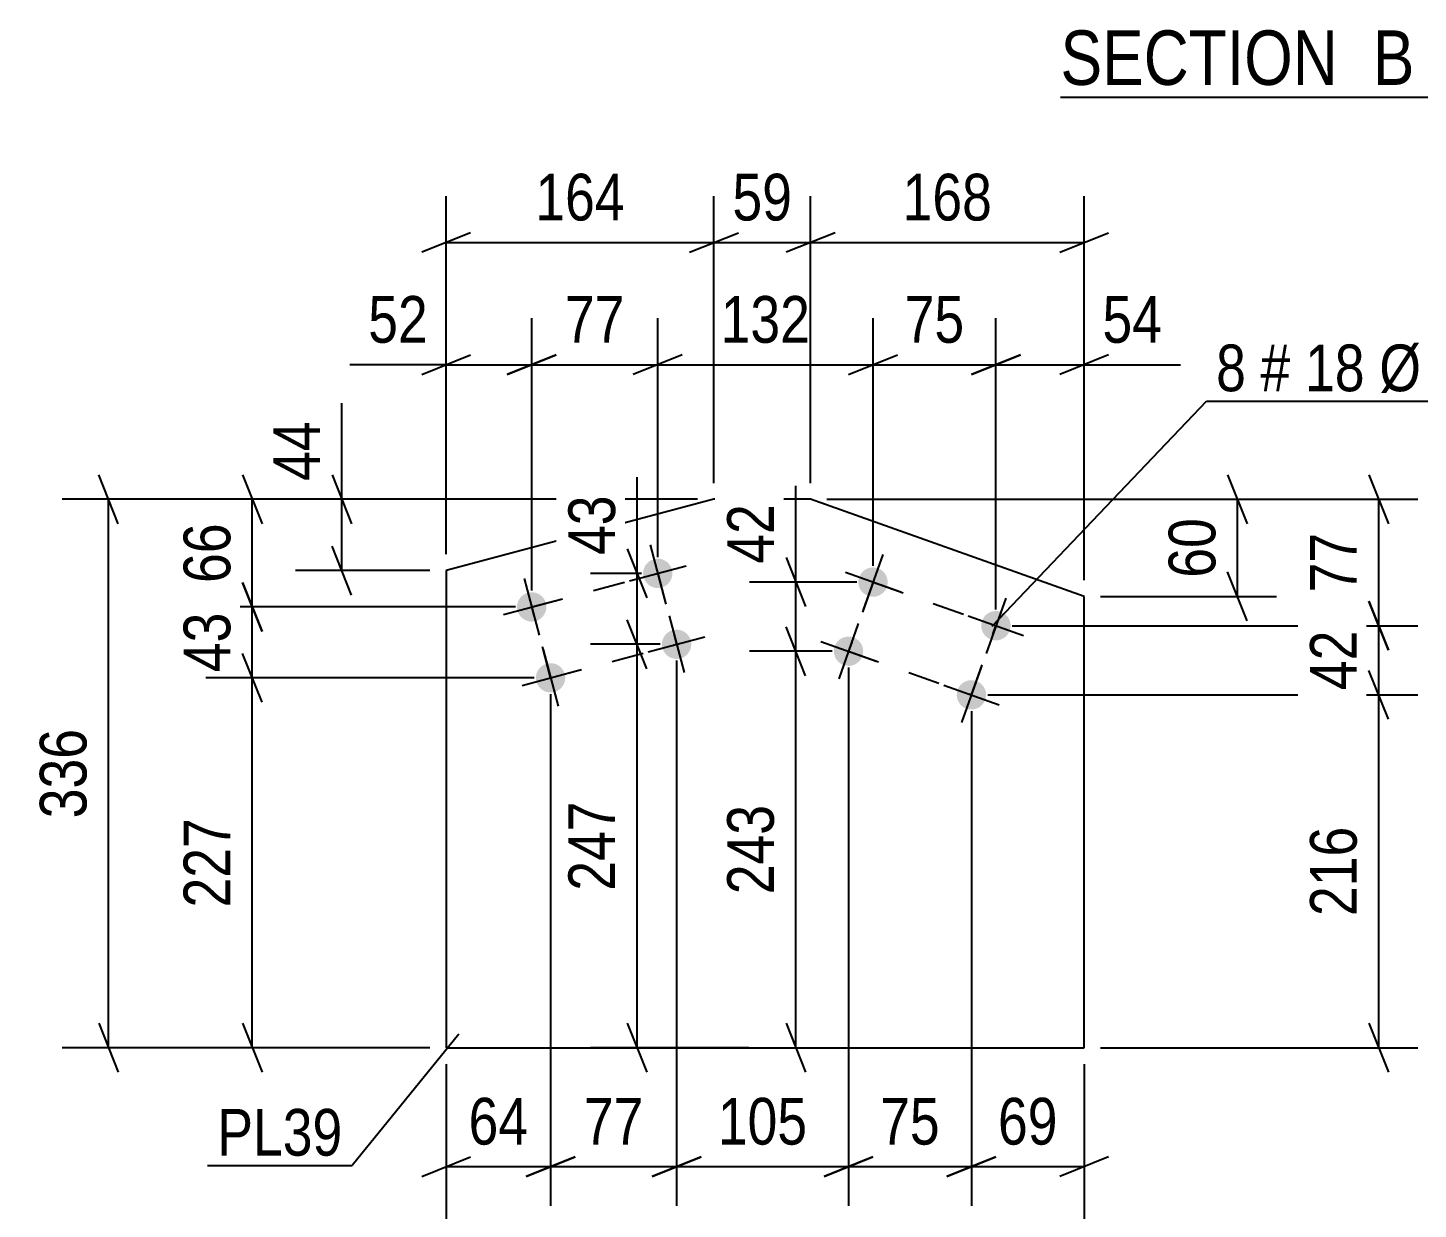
# Model space of a CAD drawing. Header units: millimetres. Extents: x 0 to 841, y 0 to 594.
# Drawn here: x 317.7 to 403, y 124.3 to 196.7 of the extents above; entities that cross this region are included whole.
import ezdxf

# ---------------------------------------------------------------- set-up
doc = ezdxf.new("R2010")
doc.units = ezdxf.units.MM
doc.linetypes.add('DXK_LINE_DOT2', pattern=[3.9198, 1.9599, -1.9599])
doc.styles.add('Arial Narrow', font='ARIALN.TTF', dxfattribs={"height": 0.2})

# ---------------------------------------------------------------- blocks, each defined once
blk = doc.blocks.new('Unknown-404166606-12 - 3614')
at = {"color": 6, "linetype": 'Continuous'}
blk.add_line((381.037, 192.442), (408.684, 192.442), dxfattribs=at)
at = {"color": 0, "linetype": 'Continuous'}
for points in [[(399.146, 193.192), (399.146, 196.692), (381.037, 196.692), (381.037, 193.192)], [(402.752, 193.192), (402.752, 196.692), (400.196, 196.692), (400.196, 193.192)], [(405.077, 193.192), (405.077, 196.692), (403.802, 196.692), (403.802, 193.192)], [(408.684, 193.192), (408.684, 196.692), (406.127, 196.692), (406.127, 193.192)]]:
    blk.add_wipeout(points, dxfattribs=at)
at = {"color": 7, "linetype": 'Continuous', "style": 'Arial Narrow'}
for s, height, p in [('SECTION ', 3.3405, (381.037, 193.192)), ('B', 3.34, (400.196, 193.192)), ('B', 3.34, (406.127, 193.192)), ('-', 3.34, (403.802, 193.192))]:
    blk.add_text(s, height=height, dxfattribs=at).set_placement(p)
blk = doc.blocks.new('Bolt-404166606-5174 - 5140')
at = {"linetype": 'Continuous'}
for points in [[(370.383, 162.407, -1), (368.687, 163.008, -1)], [(377.923, 159.732, -1), (376.226, 160.334, -1)], [(368.879, 158.166, -1), (367.182, 158.767, -1)], [(376.418, 155.491, -1), (374.722, 156.093, -1)]]:
    blk.add_hatch(color=1, dxfattribs=at).paths.add_polyline_path(points)
at = {"color": 1, "linetype": 'Continuous'}
for p, q in [((370.137, 164.404), (368.933, 161.011)), ((367.838, 163.309), (371.231, 162.106)), ((377.676, 161.729), (376.473, 158.337)), ((375.378, 160.635), (378.771, 159.431)), ((368.632, 160.163), (367.429, 156.77)), ((366.334, 159.068), (369.727, 157.865)), ((376.172, 157.488), (374.968, 154.096)), ((373.874, 156.394), (377.267, 155.19))]:
    blk.add_line(p, q, dxfattribs=at)
blk = doc.blocks.new('Bolt-404166606-5179 - 5140')
at = {"linetype": 'Continuous'}
for points in [[(357.196, 163.473, -1), (355.456, 163.011, -1)], [(349.465, 161.416, -1), (347.725, 160.954, -1)], [(358.353, 159.125, -1), (356.613, 158.662, -1)], [(350.622, 157.068, -1), (348.882, 156.605, -1)]]:
    blk.add_hatch(color=1, dxfattribs=at).paths.add_polyline_path(points)
at = {"color": 1, "linetype": 'Continuous'}
for p, q in [((355.863, 164.981), (356.789, 161.502)), ((348.132, 162.925), (349.058, 159.446)), ((354.587, 162.779), (358.066, 163.705)), ((346.856, 160.722), (350.335, 161.648)), ((357.02, 160.633), (357.946, 157.154)), ((355.744, 158.43), (359.223, 159.356)), ((349.289, 158.576), (350.215, 155.097)), ((348.013, 156.374), (351.492, 157.299))]:
    blk.add_line(p, q, dxfattribs=at)
blk = doc.blocks.new('Part-404166606-5184 - 5140')
at = {"color": 2, "linetype": 'Continuous'}
for p, q in [((359.775, 167.781), (343.346, 163.41)), ((365.701, 167.781), (359.775, 167.781)), ((382.486, 161.827), (365.701, 167.781)), ((343.346, 163.41), (343.346, 134.154)), ((382.486, 134.154), (382.486, 161.827)), ((343.346, 134.154), (382.486, 134.154))]:
    blk.add_line(p, q, dxfattribs=at)
blk = doc.blocks.new('Line-404166606-5503 - 5140')
at = {"color": 1, "linetype": 'DXK_LINE_DOT2'}
blk.add_line((356.326, 163.242), (357.483, 158.893), dxfattribs=at)
blk = doc.blocks.new('Line-404166606-5496 - 5140')
at = {"color": 1, "linetype": 'DXK_LINE_DOT2'}
blk.add_line((348.595, 161.185), (356.326, 163.242), dxfattribs=at)
blk = doc.blocks.new('Line-404166606-5489 - 5140')
at = {"color": 1, "linetype": 'DXK_LINE_DOT2'}
blk.add_line((349.752, 156.836), (357.483, 158.893), dxfattribs=at)
blk = doc.blocks.new('Line-404166606-5482 - 5140')
at = {"color": 1, "linetype": 'DXK_LINE_DOT2'}
blk.add_line((349.752, 156.836), (348.595, 161.185), dxfattribs=at)
blk = doc.blocks.new('Line-404166606-5475 - 5140')
at = {"color": 1, "linetype": 'DXK_LINE_DOT2'}
blk.add_line((369.535, 162.708), (368.03, 158.467), dxfattribs=at)
blk = doc.blocks.new('Line-404166606-5468 - 5140')
at = {"color": 1, "linetype": 'DXK_LINE_DOT2'}
blk.add_line((368.03, 158.467), (375.57, 155.792), dxfattribs=at)
blk = doc.blocks.new('Line-404166606-5461 - 5140')
at = {"color": 1, "linetype": 'DXK_LINE_DOT2'}
blk.add_line((375.57, 155.792), (377.075, 160.033), dxfattribs=at)
blk = doc.blocks.new('Line-404166606-5454 - 5140')
at = {"color": 1, "linetype": 'DXK_LINE_DOT2'}
blk.add_line((369.535, 162.708), (377.075, 160.033), dxfattribs=at)
blk = doc.blocks.new('StraightDimension-404166606-37966 - 5140')
at = {"color": 7, "linetype": 'Continuous'}
for p, q in [((330.852, 169.281), (332.052, 166.281)), ((358.775, 167.781), (328.602, 167.781)), ((331.452, 161.185), (331.452, 167.781)), ((332.052, 159.685), (330.852, 162.685)), ((347.595, 161.185), (328.602, 161.185))]:
    blk.add_line(p, q, dxfattribs=at)
at = {"color": 0}
blk.add_wipeout([(330.702, 166.911), (326.502, 166.911), (326.502, 162.055), (330.702, 162.055)], dxfattribs=at)
at = {"color": 3, "style": 'Arial Narrow'}
blk.add_text('66', height=2.8633, rotation=90.00021, dxfattribs=at).set_placement((330.102, 162.655))
blk = doc.blocks.new('StraightDimension-404166606-38016 - 5140')
at = {"color": 7, "linetype": 'Continuous'}
for p, q in [((399.957, 169.281), (401.157, 166.281)), ((366.701, 167.781), (402.957, 167.781)), ((400.557, 160.033), (400.557, 167.781)), ((401.157, 158.533), (399.957, 161.533)), ((378.075, 160.033), (402.957, 160.033))]:
    blk.add_line(p, q, dxfattribs=at)
at = {"color": 0}
blk.add_wipeout([(399.807, 166.335), (395.607, 166.335), (395.607, 161.479), (399.807, 161.479)], dxfattribs=at)
at = {"color": 3, "style": 'Arial Narrow'}
blk.add_text('77', height=2.8633, rotation=90.00021, dxfattribs=at).set_placement((399.207, 162.079))
blk = doc.blocks.new('StraightDimension-404166606-5418 - 5140')
at = {"color": 7, "linetype": 'Continuous'}
for p, q in [((365.399, 156.967), (364.199, 159.967)), ((367.03, 158.467), (361.949, 158.467)), ((364.799, 134.154), (364.799, 158.467)), ((364.199, 135.654), (365.399, 132.654)), ((363.916, 134.154), (367.199, 134.154))]:
    blk.add_line(p, q, dxfattribs=at)
at = {"color": 0}
blk.add_wipeout([(364.049, 149.653), (359.849, 149.653), (359.849, 142.968), (364.049, 142.968)], dxfattribs=at)
at = {"color": 3, "style": 'Arial Narrow'}
blk.add_text('243', height=2.8633, rotation=90.00021, dxfattribs=at).set_placement((363.449, 143.568))
blk = doc.blocks.new('StraightDimension-404166606-5232 - 5140')
at = {"color": 7, "linetype": 'Continuous'}
for p, q in [((356.326, 164.242), (356.326, 178.883)), ((369.535, 163.708), (369.535, 178.883)), ((357.826, 176.633), (354.826, 175.433)), ((368.035, 175.433), (371.035, 176.633)), ((356.326, 176.033), (369.535, 176.033))]:
    blk.add_line(p, q, dxfattribs=at)
at = {"color": 0}
blk.add_wipeout([(366.273, 176.783), (366.273, 180.983), (359.588, 180.983), (359.588, 176.783)], dxfattribs=at)
at = {"color": 3, "style": 'Arial Narrow'}
blk.add_text('132', height=2.8633, dxfattribs=at).set_placement((360.188, 177.383))
blk = doc.blocks.new('StraightDimension-404166606-38018 - 5140')
at = {"color": 7, "linetype": 'Continuous'}
for p, q in [((401.157, 154.292), (399.957, 157.292)), ((376.57, 155.792), (402.957, 155.792)), ((400.557, 134.154), (400.557, 155.792)), ((399.957, 135.654), (401.157, 132.654)), ((383.486, 134.154), (402.957, 134.154))]:
    blk.add_line(p, q, dxfattribs=at)
at = {"color": 0}
blk.add_wipeout([(399.807, 148.315), (395.607, 148.315), (395.607, 141.631), (399.807, 141.631)], dxfattribs=at)
at = {"color": 3, "style": 'Arial Narrow'}
blk.add_text('216', height=2.8633, rotation=90.00021, dxfattribs=at).set_placement((399.207, 142.231))
blk = doc.blocks.new('StraightDimension-404166606-5186 - 5140')
at = {"color": 7, "linetype": 'Continuous'}
for p, q in [((323.231, 166.281), (322.031, 169.281)), ((358.775, 167.781), (319.781, 167.781)), ((322.631, 134.154), (322.631, 167.781)), ((322.031, 135.654), (323.231, 132.654)), ((342.346, 134.154), (319.781, 134.154))]:
    blk.add_line(p, q, dxfattribs=at)
at = {"color": 0}
blk.add_wipeout([(321.881, 154.31), (317.681, 154.31), (317.681, 147.625), (321.881, 147.625)], dxfattribs=at)
at = {"color": 3, "style": 'Arial Narrow'}
blk.add_text('336', height=2.8633, rotation=90.00021, dxfattribs=at).set_placement((321.281, 148.225))
blk = doc.blocks.new('StraightDimension-404166606-5193 - 5140')
at = {"color": 7, "linetype": 'Continuous'}
for p, q in [((336.947, 167.781), (336.947, 173.687)), ((336.947, 167.781), (336.947, 173.687)), ((336.347, 169.281), (337.547, 166.281)), ((358.775, 167.781), (334.097, 167.781)), ((336.947, 163.41), (336.947, 167.781)), ((337.547, 161.91), (336.347, 164.91)), ((342.346, 163.41), (334.097, 163.41))]:
    blk.add_line(p, q, dxfattribs=at)
at = {"color": 0}
blk.add_wipeout([(336.197, 173.162), (331.997, 173.162), (331.997, 168.306), (336.197, 168.306)], dxfattribs=at)
at = {"color": 3, "style": 'Arial Narrow'}
blk.add_text('44', height=2.8633, rotation=90.00021, dxfattribs=at).set_placement((335.597, 168.906))
blk = doc.blocks.new('StraightDimension-404166606-5340 - 5140')
at = {"color": 7, "linetype": 'Continuous'}
for p, q in [((343.346, 164.41), (343.346, 186.378)), ((359.775, 168.781), (359.775, 186.378)), ((344.846, 184.128), (341.846, 182.928)), ((343.346, 183.528), (359.775, 183.528)), ((358.275, 182.928), (361.275, 184.128))]:
    blk.add_line(p, q, dxfattribs=at)
at = {"color": 0}
blk.add_wipeout([(354.903, 184.278), (354.903, 188.478), (348.219, 188.478), (348.219, 184.278)], dxfattribs=at)
at = {"color": 3, "style": 'Arial Narrow'}
blk.add_text('164', height=2.8633, dxfattribs=at).set_placement((348.819, 184.878))
blk = doc.blocks.new('StraightDimension-404166606-5212 - 5140')
at = {"color": 7, "linetype": 'Continuous'}
for p, q in [((377.075, 161.033), (377.075, 178.883)), ((382.486, 162.827), (382.486, 178.883)), ((375.575, 175.433), (378.575, 176.633)), ((383.986, 176.633), (380.986, 175.433)), ((377.075, 176.033), (382.486, 176.033)), ((382.486, 176.033), (388.392, 176.033)), ((382.486, 176.033), (388.392, 176.033))]:
    blk.add_line(p, q, dxfattribs=at)
at = {"color": 0}
blk.add_wipeout([(387.867, 176.783), (387.867, 180.983), (383.011, 180.983), (383.011, 176.783)], dxfattribs=at)
at = {"color": 3, "style": 'Arial Narrow'}
blk.add_text('54', height=2.8633, dxfattribs=at).set_placement((383.611, 177.383))
blk = doc.blocks.new('StraightDimension-404166606-5222 - 5140')
at = {"color": 7, "linetype": 'Continuous'}
for p, q in [((369.535, 163.708), (369.535, 178.883)), ((377.075, 161.033), (377.075, 178.883)), ((368.035, 175.433), (371.035, 176.633)), ((378.575, 176.633), (375.575, 175.433)), ((369.535, 176.033), (377.075, 176.033))]:
    blk.add_line(p, q, dxfattribs=at)
at = {"color": 0}
blk.add_wipeout([(375.733, 176.783), (375.733, 180.983), (370.877, 180.983), (370.877, 176.783)], dxfattribs=at)
at = {"color": 3, "style": 'Arial Narrow'}
blk.add_text('75', height=2.8633, dxfattribs=at).set_placement((371.477, 177.383))
blk = doc.blocks.new('StraightDimension-404166606-5242 - 5140')
at = {"color": 7, "linetype": 'Continuous'}
for p, q in [((348.595, 162.185), (348.595, 178.883)), ((356.326, 164.242), (356.326, 178.883)), ((347.095, 175.433), (350.095, 176.633)), ((357.826, 176.633), (354.826, 175.433)), ((348.595, 176.033), (356.326, 176.033))]:
    blk.add_line(p, q, dxfattribs=at)
at = {"color": 0}
blk.add_wipeout([(354.889, 176.783), (354.889, 180.983), (350.032, 180.983), (350.032, 176.783)], dxfattribs=at)
at = {"color": 3, "style": 'Arial Narrow'}
blk.add_text('77', height=2.8633, dxfattribs=at).set_placement((350.632, 177.383))
blk = doc.blocks.new('StraightDimension-404166606-5252 - 5140')
at = {"color": 7, "linetype": 'Continuous'}
for p, q in [((343.346, 164.41), (343.346, 178.883)), ((348.595, 162.185), (348.595, 178.883)), ((341.846, 175.433), (344.846, 176.633)), ((350.095, 176.633), (347.095, 175.433)), ((343.346, 176.033), (337.44, 176.033)), ((343.346, 176.033), (337.44, 176.033)), ((343.346, 176.033), (348.595, 176.033))]:
    blk.add_line(p, q, dxfattribs=at)
at = {"color": 0}
blk.add_wipeout([(342.821, 176.783), (342.821, 180.983), (337.965, 180.983), (337.965, 176.783)], dxfattribs=at)
at = {"color": 3, "style": 'Arial Narrow'}
blk.add_text('52', height=2.8633, dxfattribs=at).set_placement((338.565, 177.383))
blk = doc.blocks.new('StraightDimension-404166606-5315 - 5140')
at = {"color": 7, "linetype": 'Continuous'}
for p, q in [((343.346, 133.154), (343.346, 116.92)), ((382.486, 133.154), (382.486, 116.92)), ((344.846, 119.92), (341.846, 118.72)), ((380.986, 118.72), (383.986, 119.92)), ((343.346, 119.32), (382.486, 119.32))]:
    blk.add_line(p, q, dxfattribs=at)
at = {"color": 0}
blk.add_wipeout([(366.258, 120.07), (366.258, 124.27), (359.574, 124.27), (359.574, 120.07)], dxfattribs=at)
at = {"color": 3, "style": 'Arial Narrow'}
blk.add_text('391', height=2.8633, dxfattribs=at).set_placement((360.174, 120.67))
blk = doc.blocks.new('StraightDimension-404166606-5320 - 5140')
at = {"color": 7, "linetype": 'Continuous'}
for p, q in [((359.775, 168.781), (359.775, 186.378)), ((365.701, 168.781), (365.701, 186.378)), ((358.275, 182.928), (361.275, 184.128)), ((359.775, 183.528), (365.701, 183.528)), ((367.201, 184.128), (364.201, 182.928))]:
    blk.add_line(p, q, dxfattribs=at)
at = {"color": 0}
blk.add_wipeout([(365.166, 184.278), (365.166, 188.478), (360.31, 188.478), (360.31, 184.278)], dxfattribs=at)
at = {"color": 3, "style": 'Arial Narrow'}
blk.add_text('59', height=2.8633, dxfattribs=at).set_placement((360.91, 184.878))
blk = doc.blocks.new('StraightDimension-404166606-5401 - 5140')
at = {"color": 7, "linetype": 'Continuous'}
for p, q in [((355.66, 157.393), (354.46, 160.393)), ((356.483, 158.893), (352.21, 158.893)), ((355.06, 134.154), (355.06, 158.893)), ((354.46, 135.654), (355.66, 132.654)), ((361.916, 134.154), (352.21, 134.154))]:
    blk.add_line(p, q, dxfattribs=at)
at = {"color": 0}
blk.add_wipeout([(354.31, 149.866), (350.11, 149.866), (350.11, 143.181), (354.31, 143.181)], dxfattribs=at)
at = {"color": 3, "style": 'Arial Narrow'}
blk.add_text('247', height=2.8633, rotation=90.00021, dxfattribs=at).set_placement((353.71, 143.781))
blk = doc.blocks.new('StraightDimension-404166606-5330 - 5140')
at = {"color": 7, "linetype": 'Continuous'}
for p, q in [((365.701, 168.781), (365.701, 186.378)), ((382.486, 162.827), (382.486, 186.378)), ((367.201, 184.128), (364.201, 182.928)), ((365.701, 183.528), (382.486, 183.528)), ((380.986, 182.928), (383.986, 184.128))]:
    blk.add_line(p, q, dxfattribs=at)
at = {"color": 0}
blk.add_wipeout([(377.436, 184.278), (377.436, 188.478), (370.751, 188.478), (370.751, 184.278)], dxfattribs=at)
at = {"color": 3, "style": 'Arial Narrow'}
blk.add_text('168', height=2.8633, dxfattribs=at).set_placement((371.351, 184.878))
blk = doc.blocks.new('StraightDimension-404166606-5351 - 5140')
at = {"color": 7, "linetype": 'Continuous'}
for p, q in [((349.752, 155.836), (349.752, 124.468)), ((343.346, 133.154), (343.346, 124.468)), ((341.846, 126.268), (344.846, 127.468)), ((351.252, 127.468), (348.252, 126.268)), ((343.346, 126.868), (349.752, 126.868))]:
    blk.add_line(p, q, dxfattribs=at)
at = {"color": 0}
blk.add_wipeout([(348.977, 127.618), (348.977, 131.818), (344.121, 131.818), (344.121, 127.618)], dxfattribs=at)
at = {"color": 3, "style": 'Arial Narrow'}
blk.add_text('64', height=2.8633, dxfattribs=at).set_placement((344.721, 128.218))
blk = doc.blocks.new('StraightDimension-404166606-5357 - 5140')
at = {"color": 7, "linetype": 'Continuous'}
for p, q in [((357.483, 157.893), (357.483, 124.468)), ((368.03, 157.467), (368.03, 124.468)), ((355.983, 126.268), (358.983, 127.468)), ((369.53, 127.468), (366.53, 126.268)), ((357.483, 126.868), (368.03, 126.868))]:
    blk.add_line(p, q, dxfattribs=at)
at = {"color": 0}
blk.add_wipeout([(366.099, 127.618), (366.099, 131.818), (359.415, 131.818), (359.415, 127.618)], dxfattribs=at)
at = {"color": 3, "style": 'Arial Narrow'}
blk.add_text('105', height=2.8633, dxfattribs=at).set_placement((360.015, 128.218))
blk = doc.blocks.new('StraightDimension-404166606-5365 - 5140')
at = {"color": 7, "linetype": 'Continuous'}
for p, q in [((357.483, 157.893), (357.483, 124.468)), ((349.752, 155.836), (349.752, 124.468)), ((348.252, 126.268), (351.252, 127.468)), ((358.983, 127.468), (355.983, 126.268)), ((349.752, 126.868), (357.483, 126.868))]:
    blk.add_line(p, q, dxfattribs=at)
at = {"color": 0}
blk.add_wipeout([(356.046, 127.618), (356.046, 131.818), (351.189, 131.818), (351.189, 127.618)], dxfattribs=at)
at = {"color": 3, "style": 'Arial Narrow'}
blk.add_text('77', height=2.8633, dxfattribs=at).set_placement((351.789, 128.218))
blk = doc.blocks.new('StraightDimension-404166606-5373 - 5140')
at = {"color": 7, "linetype": 'Continuous'}
for p, q in [((368.03, 157.467), (368.03, 124.468)), ((375.57, 154.792), (375.57, 124.468)), ((366.53, 126.268), (369.53, 127.468)), ((377.07, 127.468), (374.07, 126.268)), ((368.03, 126.868), (375.57, 126.868))]:
    blk.add_line(p, q, dxfattribs=at)
at = {"color": 0}
blk.add_wipeout([(374.228, 127.618), (374.228, 131.818), (369.372, 131.818), (369.372, 127.618)], dxfattribs=at)
at = {"color": 3, "style": 'Arial Narrow'}
blk.add_text('75', height=2.8633, dxfattribs=at).set_placement((369.972, 128.218))
blk = doc.blocks.new('StraightDimension-404166606-5381 - 5140')
at = {"color": 7, "linetype": 'Continuous'}
for p, q in [((375.57, 154.792), (375.57, 124.468)), ((382.486, 133.154), (382.486, 124.468)), ((374.07, 126.268), (377.07, 127.468)), ((383.986, 127.468), (380.986, 126.268)), ((375.57, 126.868), (382.486, 126.868))]:
    blk.add_line(p, q, dxfattribs=at)
at = {"color": 0}
blk.add_wipeout([(381.456, 127.618), (381.456, 131.818), (376.6, 131.818), (376.6, 127.618)], dxfattribs=at)
at = {"color": 3, "style": 'Arial Narrow'}
blk.add_text('69', height=2.8633, dxfattribs=at).set_placement((377.2, 128.218))
blk = doc.blocks.new('StraightDimension-404166606-5388 - 5140')
at = {"color": 7, "linetype": 'Continuous'}
for p, q in [((355.06, 163.242), (355.06, 169.148)), ((355.06, 163.242), (355.06, 169.148)), ((354.46, 164.742), (355.66, 161.742)), ((355.326, 163.242), (352.21, 163.242)), ((355.06, 158.893), (355.06, 163.242)), ((355.66, 157.393), (354.46, 160.393)), ((356.483, 158.893), (352.21, 158.893))]:
    blk.add_line(p, q, dxfattribs=at)
at = {"color": 0}
blk.add_wipeout([(354.31, 168.623), (350.11, 168.623), (350.11, 163.767), (354.31, 163.767)], dxfattribs=at)
at = {"color": 3, "style": 'Arial Narrow'}
blk.add_text('43', height=2.8633, rotation=90.00021, dxfattribs=at).set_placement((353.71, 164.367))
blk = doc.blocks.new('StraightDimension-404166606-38017 - 5140')
at = {"color": 7, "linetype": 'Continuous'}
for p, q in [((399.957, 161.533), (401.157, 158.533)), ((378.075, 160.033), (402.957, 160.033)), ((400.557, 155.792), (400.557, 160.033)), ((401.157, 154.292), (399.957, 157.292)), ((376.57, 155.792), (402.957, 155.792))]:
    blk.add_line(p, q, dxfattribs=at)
at = {"color": 0}
blk.add_wipeout([(399.807, 160.341), (395.607, 160.341), (395.607, 155.484), (399.807, 155.484)], dxfattribs=at)
at = {"color": 3, "style": 'Arial Narrow'}
blk.add_text('42', height=2.8633, rotation=90.00021, dxfattribs=at).set_placement((399.207, 156.084))
blk = doc.blocks.new('StraightDimension-404166606-5434 - 5140')
at = {"color": 7, "linetype": 'Continuous'}
for p, q in [((364.799, 162.708), (364.799, 168.614)), ((364.799, 162.708), (364.799, 168.614)), ((364.199, 164.208), (365.399, 161.208)), ((368.535, 162.708), (361.949, 162.708)), ((364.799, 158.467), (364.799, 162.708)), ((365.399, 156.967), (364.199, 159.967)), ((367.03, 158.467), (361.949, 158.467))]:
    blk.add_line(p, q, dxfattribs=at)
at = {"color": 0}
blk.add_wipeout([(364.049, 168.089), (359.849, 168.089), (359.849, 163.233), (364.049, 163.233)], dxfattribs=at)
at = {"color": 3, "style": 'Arial Narrow'}
blk.add_text('42', height=2.8633, rotation=90.00021, dxfattribs=at).set_placement((363.449, 163.833))
blk = doc.blocks.new('StraightDimension-404166606-37967 - 5140')
at = {"color": 7, "linetype": 'Continuous'}
for p, q in [((330.852, 162.685), (332.052, 159.685)), ((347.595, 161.185), (328.602, 161.185)), ((331.452, 156.836), (331.452, 161.185)), ((332.052, 155.336), (330.852, 158.336)), ((348.752, 156.836), (328.602, 156.836))]:
    blk.add_line(p, q, dxfattribs=at)
at = {"color": 0}
blk.add_wipeout([(330.702, 161.439), (326.502, 161.439), (326.502, 156.583), (330.702, 156.583)], dxfattribs=at)
at = {"color": 3, "style": 'Arial Narrow'}
blk.add_text('43', height=2.8633, rotation=90.00021, dxfattribs=at).set_placement((330.102, 157.183))
blk = doc.blocks.new('StraightDimension-404166606-37968 - 5140')
at = {"color": 7, "linetype": 'Continuous'}
for p, q in [((332.052, 155.336), (330.852, 158.336)), ((348.752, 156.836), (328.602, 156.836)), ((331.452, 134.154), (331.452, 156.836)), ((330.852, 135.654), (332.052, 132.654)), ((342.346, 134.154), (328.602, 134.154))]:
    blk.add_line(p, q, dxfattribs=at)
at = {"color": 0}
blk.add_wipeout([(330.702, 148.837), (326.502, 148.837), (326.502, 142.153), (330.702, 142.153)], dxfattribs=at)
at = {"color": 3, "style": 'Arial Narrow'}
blk.add_text('227', height=2.8633, rotation=90.00021, dxfattribs=at).set_placement((330.102, 142.753))
blk = doc.blocks.new('StraightDimension-404166606-38045 - 5140')
at = {"color": 7, "linetype": 'Continuous'}
for p, q in [((391.285, 169.281), (392.485, 166.281)), ((366.701, 167.781), (394.285, 167.781)), ((391.885, 161.827), (391.885, 167.781)), ((392.485, 160.327), (391.285, 163.327)), ((383.486, 161.827), (394.285, 161.827))]:
    blk.add_line(p, q, dxfattribs=at)
at = {"color": 0}
blk.add_wipeout([(391.135, 167.232), (386.935, 167.232), (386.935, 162.376), (391.135, 162.376)], dxfattribs=at)
at = {"color": 3, "style": 'Arial Narrow'}
blk.add_text('60', height=2.8633, rotation=90.00021, dxfattribs=at).set_placement((390.535, 162.976))
blk = doc.blocks.new('Mark-404166606-5180 - 5140')
at = {"color": 30, "linetype": 'Continuous'}
for p in [(344.123, 134.979), (328.711, 126.938)]:
    blk.add_line(p, (337.587, 126.938), dxfattribs=at)
at = {"color": 0}
blk.add_wipeout([(336.987, 127.538), (336.987, 130.538), (329.311, 130.538), (329.311, 127.538)], dxfattribs=at)
blk.add_wipeout([(336.987, 127.538), (336.987, 130.538), (329.311, 130.538), (329.311, 127.538)], dxfattribs=at)
at = {"color": 3, "style": 'Arial Narrow'}
blk.add_text('PL39', height=2.8633, dxfattribs=at).set_placement((329.311, 127.538))
blk = doc.blocks.new('MarkSet-404166606-5538 - 5140')
at = {"color": 7, "linetype": 'Continuous'}
for p, q in [((376.834, 159.995), (389.983, 173.81)), ((389.983, 173.81), (416.722, 173.81))]:
    blk.add_line(p, q, dxfattribs=at)
at = {"color": 0}
for points in [[(392.411, 174.41), (392.411, 177.41), (390.583, 177.41), (390.583, 174.41)], [(395.139, 174.41), (395.139, 177.41), (393.311, 177.41), (393.311, 174.41)], [(399.695, 174.41), (399.695, 177.41), (396.039, 177.41), (396.039, 174.41)], [(416.122, 174.41), (416.122, 177.41), (400.595, 177.41), (400.595, 174.41)]]:
    blk.add_wipeout(points, dxfattribs=at)
for points in [[(392.411, 174.41), (392.411, 177.41), (390.583, 177.41), (390.583, 174.41)], [(395.139, 174.41), (395.139, 177.41), (393.311, 177.41), (393.311, 174.41)], [(399.695, 174.41), (399.695, 177.41), (396.039, 177.41), (396.039, 174.41)], [(416.122, 174.41), (416.122, 177.41), (400.595, 177.41), (400.595, 174.41)]]:
    blk.add_wipeout(points, dxfattribs=at)
at = {"color": 3, "style": 'Arial Narrow'}
for s, height, p in [('8', 2.863, (390.583, 174.41)), ('#', 2.863, (393.311, 174.41)), ('18', 2.8633, (396.039, 174.41)), ('Ø  HOLES', 2.8633, (400.595, 174.41))]:
    blk.add_text(s, height=height, dxfattribs=at).set_placement(p)

msp = doc.modelspace()

# ---------------------------------------------------------------- block references
for name in ['Unknown-404166606-12 - 3614', 'Part-404166606-5184 - 5140', 'Bolt-404166606-5179 - 5140', 'Bolt-404166606-5174 - 5140', 'Line-404166606-5496 - 5140', 'Line-404166606-5503 - 5140', 'Line-404166606-5475 - 5140', 'Line-404166606-5454 - 5140', 'Line-404166606-5482 - 5140', 'Line-404166606-5461 - 5140', 'Line-404166606-5489 - 5140', 'Line-404166606-5468 - 5140']:
    msp.add_blockref(name, (0, 0))

# ---------------------------------------------------------------- next in the draw order: block references
for name in ['StraightDimension-404166606-37966 - 5140', 'StraightDimension-404166606-38016 - 5140', 'StraightDimension-404166606-38018 - 5140']:
    msp.add_blockref(name, (0, 0))

# ---------------------------------------------------------------- next in the draw order: block references
for name in ['StraightDimension-404166606-5232 - 5140', 'StraightDimension-404166606-5212 - 5140', 'StraightDimension-404166606-5418 - 5140']:
    msp.add_blockref(name, (0, 0))

# ---------------------------------------------------------------- next in the draw order: block references
for name in ['StraightDimension-404166606-5222 - 5140', 'StraightDimension-404166606-5186 - 5140']:
    msp.add_blockref(name, (0, 0))

# ---------------------------------------------------------------- next in the draw order: block references
for name in ['StraightDimension-404166606-5193 - 5140', 'StraightDimension-404166606-5315 - 5140']:
    msp.add_blockref(name, (0, 0))

# ---------------------------------------------------------------- next in the draw order: block references
for name in ['StraightDimension-404166606-5340 - 5140', 'StraightDimension-404166606-5401 - 5140']:
    msp.add_blockref(name, (0, 0))

# ---------------------------------------------------------------- next in the draw order: block references
for name in ['StraightDimension-404166606-5320 - 5140', 'StraightDimension-404166606-5242 - 5140', 'StraightDimension-404166606-5357 - 5140', 'StraightDimension-404166606-5351 - 5140']:
    msp.add_blockref(name, (0, 0))

# ---------------------------------------------------------------- next in the draw order: block references
for name in ['StraightDimension-404166606-5330 - 5140', 'StraightDimension-404166606-5252 - 5140', 'StraightDimension-404166606-5365 - 5140', 'StraightDimension-404166606-5373 - 5140']:
    msp.add_blockref(name, (0, 0))

# ---------------------------------------------------------------- next in the draw order: block references
for name in ['StraightDimension-404166606-5388 - 5140', 'StraightDimension-404166606-5434 - 5140', 'StraightDimension-404166606-37967 - 5140', 'StraightDimension-404166606-5381 - 5140']:
    msp.add_blockref(name, (0, 0))

# ---------------------------------------------------------------- next in the draw order: block references
for name in ['StraightDimension-404166606-38017 - 5140', 'StraightDimension-404166606-37968 - 5140']:
    msp.add_blockref(name, (0, 0))

# ---------------------------------------------------------------- next in the draw order: block references
for name in ['StraightDimension-404166606-38045 - 5140', 'Mark-404166606-5180 - 5140']:
    msp.add_blockref(name, (0, 0))

# ---------------------------------------------------------------- next in the draw order: block references
msp.add_blockref('MarkSet-404166606-5538 - 5140', (0, 0))

doc.saveas('drawing.dxf')
